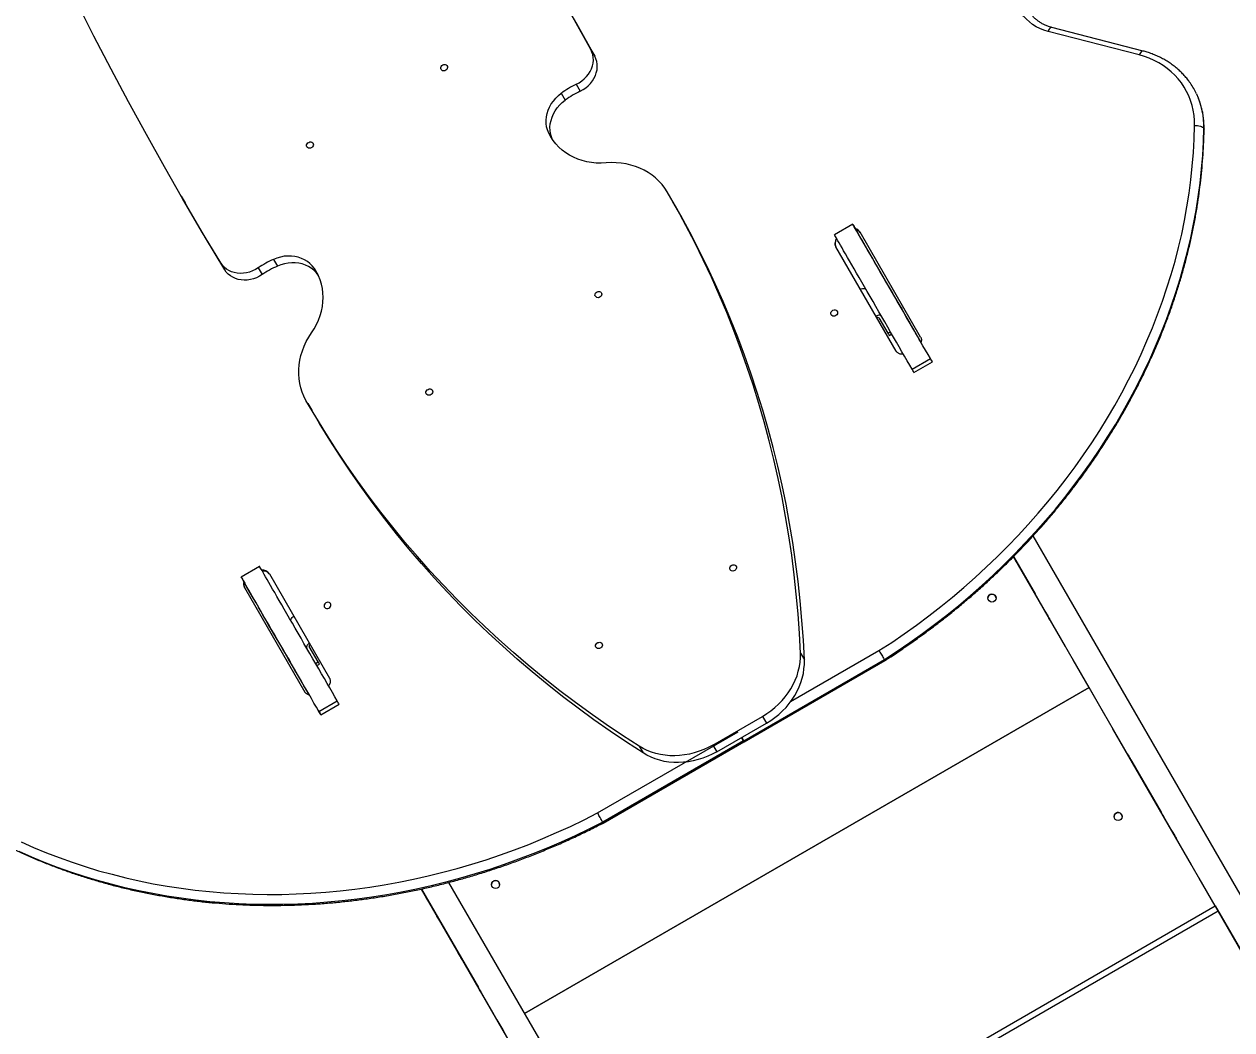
# Model space of a CAD drawing. Header units: millimetres. Extents: x -6089 to 4469, y -5168 to 4598.
# Drawn here: x 249 to 1446, y -965 to 32 of the extents above; entities that cross this region are included whole.
import ezdxf

# ---------------------------------------------------------------- set-up
doc = ezdxf.new("R2010")
doc.units = ezdxf.units.MM
doc.layers.add('DIKOM_РАЗМЕР_ЗОНА', color=7, linetype='Continuous')
doc.layers.add('DIKOM_РАЗМЕР_ОБЪЕКТА', color=7, linetype='Continuous')
doc.styles.add('style1', font='arial.ttf', dxfattribs={"width": 0.8})
doc.dimstyles.new('1-50', dxfattribs={"dimtxt": 300, "dimasz": 200, "dimexe": 100, "dimexo": 0, "dimgap": 100, "dimtad": 1, "dimdec": 0, "dimtxsty": 'style1', "dimcen": 0, "dimclrd": 7, "dimclre": 7, "dimadec": 1, "dimazin": 2, "dimtfac": 1, "dimtdec": 0, "dimtmove": 1, "dimatfit": 3, "dimfxl": 0, "dimlwd": 25, "dimlwe": 18, "dimarcsym": 0})

# ---------------------------------------------------------------- blocks, each defined once
blk = doc.blocks.new('*D16')
at = {"layer": 'Defpoints', "color": 0, "transparency": 16777216}
for p in [(252.2, 2454.2), (-3956.1, -2205.1), (1331.7, -2205.1)]:
    blk.add_point(p, dxfattribs=at)
at = {"layer": 'DIKOM_РАЗМЕР_ОБЪЕКТА', "color": 7, "lineweight": 18, "transparency": 16777216}
for p, q in [((252.2, 2454.2), (-4056.1, 2454.2)), ((1331.7, -2205.1), (-4056.1, -2205.1))]:
    blk.add_line(p, q, dxfattribs=at)
at = {"layer": 'DIKOM_РАЗМЕР_ОБЪЕКТА', "color": 7, "lineweight": 25, "transparency": 16777216}
blk.add_line((-3956.1, 2254.2), (-3956.1, -2005.1), dxfattribs=at)
at = {"layer": 'DIKOM_РАЗМЕР_ОБЪЕКТА', "color": 7, "transparency": 16777216}
for points in [[(-3989.4, 2254.2), (-3922.7, 2254.2), (-3956.1, 2454.2)], [(-3989.4, -2005.1), (-3922.7, -2005.1), (-3956.1, -2205.1)]]:
    blk.add_solid(points, dxfattribs=at)
at = {"layer": 'DIKOM_РАЗМЕР_ОБЪЕКТА', "color": 0, "transparency": 16777216, "insert": (-4209.2, 15.4), "char_height": 300, "attachment_point": 5, "rotation": 90, "style": 'style1'}
blk.add_mtext('4600', dxfattribs=at)
blk = doc.blocks.new('*D15')
at = {"layer": 'Defpoints', "color": 0, "transparency": 16777216}
for p in [(-2705.3, 275), (2537.3, -1127), (2537.3, -3223.6)]:
    blk.add_point(p, dxfattribs=at)
at = {"layer": 'DIKOM_РАЗМЕР_ОБЪЕКТА', "color": 7, "lineweight": 18, "transparency": 16777216}
for p, q in [((-2705.3, 275), (-2705.3, -3323.6)), ((2537.3, -1127), (2537.3, -3323.6))]:
    blk.add_line(p, q, dxfattribs=at)
at = {"layer": 'DIKOM_РАЗМЕР_ОБЪЕКТА', "color": 7, "lineweight": 25, "transparency": 16777216}
blk.add_line((-2505.3, -3223.6), (2337.3, -3223.6), dxfattribs=at)
at = {"layer": 'DIKOM_РАЗМЕР_ОБЪЕКТА', "color": 7, "transparency": 16777216}
for points in [[(-2505.3, -3190.3), (-2505.3, -3257), (-2705.3, -3223.6)], [(2337.3, -3190.3), (2337.3, -3257), (2537.3, -3223.6)]]:
    blk.add_solid(points, dxfattribs=at)
at = {"layer": 'DIKOM_РАЗМЕР_ОБЪЕКТА', "color": 0, "transparency": 16777216, "insert": (-84, -2970.3), "char_height": 300, "attachment_point": 5, "style": 'style1'}
blk.add_mtext('5300', dxfattribs=at)
blk = doc.blocks.new('*D14')
at = {"layer": 'Defpoints', "color": 0, "transparency": 16777216}
for p in [(-4705.3, 3.5), (4469.2, -1748.6), (4469.2, -5067.5)]:
    blk.add_point(p, dxfattribs=at)
at = {"layer": 'DIKOM_РАЗМЕР_ЗОНА', "color": 7, "lineweight": 18, "transparency": 16777216}
for p, q in [((-4705.3, 3.5), (-4705.3, -5167.5)), ((4469.2, -1748.6), (4469.2, -5167.5))]:
    blk.add_line(p, q, dxfattribs=at)
at = {"layer": 'DIKOM_РАЗМЕР_ЗОНА', "color": 7, "lineweight": 25, "transparency": 16777216}
blk.add_line((-4505.3, -5067.5), (4269.2, -5067.5), dxfattribs=at)
at = {"layer": 'DIKOM_РАЗМЕР_ЗОНА', "color": 7, "transparency": 16777216}
for points in [[(-4505.3, -5034.2), (-4505.3, -5100.8), (-4705.3, -5067.5)], [(4269.2, -5034.2), (4269.2, -5100.8), (4469.2, -5067.5)]]:
    blk.add_solid(points, dxfattribs=at)
at = {"layer": 'DIKOM_РАЗМЕР_ЗОНА', "color": 0, "transparency": 16777216, "insert": (-118.1, -4814.3), "char_height": 300, "attachment_point": 5, "style": 'style1'}
blk.add_mtext('9200', dxfattribs=at)
blk = doc.blocks.new('*D13')
at = {"layer": 'Defpoints', "color": 0, "transparency": 16777216}
for p in [(-5638.6, 4598.4), (277.6, 4598.4), (709.9, -4341.7)]:
    blk.add_point(p, dxfattribs=at)
at = {"layer": 'DIKOM_РАЗМЕР_ЗОНА', "color": 7, "lineweight": 18, "transparency": 16777216}
for p, q in [((277.6, 4598.4), (-5738.6, 4598.4)), ((709.9, -4341.7), (-5738.6, -4341.7))]:
    blk.add_line(p, q, dxfattribs=at)
at = {"layer": 'DIKOM_РАЗМЕР_ЗОНА', "color": 7, "lineweight": 25, "transparency": 16777216}
blk.add_line((-5638.6, -4141.7), (-5638.6, 4398.4), dxfattribs=at)
at = {"layer": 'DIKOM_РАЗМЕР_ЗОНА', "color": 7, "transparency": 16777216}
for points in [[(-5671.9, 4398.4), (-5605.2, 4398.4), (-5638.6, 4598.4)], [(-5671.9, -4141.7), (-5605.2, -4141.7), (-5638.6, -4341.7)]]:
    blk.add_solid(points, dxfattribs=at)
at = {"layer": 'DIKOM_РАЗМЕР_ЗОНА', "color": 0, "transparency": 16777216, "insert": (-5891.7, -90.1), "char_height": 300, "attachment_point": 5, "rotation": 90, "style": 'style1'}
blk.add_mtext('8900', dxfattribs=at)

msp = doc.modelspace()

# ---------------------------------------------------------------- linework, layer by layer
at = {"color": 7, "linetype": 'Continuous', "lineweight": 15}
for p, q in [((1354.4, 1.4), (1264.1, 24.7)), ((1358.2, 5.3), (1267.9, 28.6)), ((811, 6.8), (814.8, 0.1)), ((796.6, -27.7), (800.5, -34.4)), ((781.7, -36.6), (785.6, -43.3)), ((769.2, -76), (773.1, -82.7)), ((405.1, -138.6), (408.9, -145.4)), ((892.3, -144.1), (888.4, -137.4)), ((1070.5, -166.4), (1052.3, -176.9)), ((1072.6, -169.9), (1074.1, -172.5)), ((1137.8, -278.3), (1077.9, -174.5)), ((1113.5, -292.3), (1053.9, -189)), ((496.5, -201.3), (500.4, -208)), ((444.3, -204.9), (448.2, -211.6)), ((481.3, -209.7), (485.2, -216.4)), ((536.8, -210.1), (540.7, -216.9)), ((1096.5, -259.3), (1105.3, -274.6)), ((1106.6, -276.8), (1109.2, -275.3)), ((1138.2, -283.5), (1136.5, -280.6)), ((1113.5, -292.3), (1113.5, -292.3)), ((1129.3, -310.2), (1147.5, -299.7)), ((1131.2, -313.5), (1149.4, -303)), ((530.5, -344.2), (534.4, -350.9)), ((1481.3, -877.7), (1249.2, -475.6)), ((1457.9, -891.2), (1229.8, -496.1)), ((1281.3, -585.3), (1229.8, -496.1)), ((1229.8, -496.1), (1251.2, -533.1)), ((1262.4, -552.6), (1233.4, -502.3)), ((482.6, -505.8), (464.4, -516.3)), ((492.4, -513.2), (552, -616.5)), ((466.5, -519.9), (468, -522.5)), ((467.8, -526.8), (527.7, -630.5)), ((1266.8, -560.2), (1266.8, -560.1)), ((540.8, -600.5), (532, -585.2)), ((962.5, -678.6), (1101.9, -598.2)), ((1018.7, -591.8), (1022.6, -598.5)), ((1304.8, -626), (1288.8, -598.3)), ((539.5, -604.2), (542.1, -602.7)), ((963, -679.6), (1102.4, -599.1)), ((552, -616.5), (552, -616.5)), ((532.1, -633.4), (530.4, -630.5)), ((745.4, -949), (1304.8, -626)), ((745.4, -949), (1304.8, -626)), ((1304.8, -626), (745.4, -949)), ((1304.8, -626), (1304.8, -626)), ((1320.8, -653.7), (1304.8, -626)), ((541.4, -649.6), (559.6, -639.1)), ((543.3, -652.9), (561.5, -642.4)), ((931.9, -682.9), (981.1, -654.5)), ((981.1, -654.5), (984.9, -661.2)), ((817.7, -750.3), (957, -669.9)), ((935.8, -689.6), (984.9, -661.2)), ((1406.3, -801.8), (1328.3, -666.7)), ((962.1, -678.9), (822.7, -759.3)), ((823.3, -760.3), (962.7, -679.8)), ((858.8, -684.1), (862.7, -690.8)), ((931.9, -682.9), (935.8, -689.6)), ((1342.8, -691.8), (1342.8, -691.8)), ((1347.2, -699.4), (1376.2, -749.6)), ((1387.4, -769.1), (1358.4, -718.8)), ((1391.8, -776.7), (1391.8, -776.7)), ((643, -825.7), (699.5, -923.5)), ((643, -825.7), (698.5, -921.8)), ((847, -1179), (643, -825.7)), ((643, -825.7), (712.2, -945.6)), ((698.5, -921.8), (643, -825.7)), ((643, -825.7), (668.3, -869.6)), ((898.5, -1214.2), (670.4, -819.1)), ((1429.8, -842.5), (1413.8, -814.8)), ((679.6, -889.1), (650.6, -838.8)), ((870.4, -1165.5), (1429.8, -842.5)), ((870.4, -1165.5), (1429.8, -842.5)), ((870.4, -1165.5), (1429.8, -842.5)), ((1429.8, -842.5), (1429.8, -842.5)), ((1429.8, -842.5), (1435.6, -852.6)), ((1435.6, -852.6), (1454.8, -885.8)), ((684, -896.7), (684, -896.6)), ((699.5, -923.5), (699.5, -923.5)), ((702.5, -928.7), (702.5, -928.7))]:
    msp.add_line(p, q, dxfattribs=at)
at = {"color": 8, "linetype": 'Continuous', "lineweight": 15}
for p, q in [((1105.3, -274.6), (1107.9, -273.1)), ((1136.5, -280.6), (1136.5, -280.6)), ((1251.2, -533.1), (1251.2, -533.1)), ((1009, -639.9), (1096.5, -589.3)), ((538.2, -602), (540.8, -600.5)), ((530.4, -630.5), (530.4, -630.5)), ((1342.8, -691.8), (1342.8, -691.8)), ((1347.2, -699.4), (1347.2, -699.4)), ((1376.2, -749.6), (1376.2, -749.6)), ((1432.8, -847.7), (873.4, -1170.7)), ((668.3, -869.6), (668.4, -869.6))]:
    msp.add_line(p, q, dxfattribs=at)
at = {"color": 7, "linetype": 'Continuous', "lineweight": 15, "flags": 128}
for points in [[(811, 6.8), (793.1, 39), (774.9, 71), (756.3, 102.8), (737.5, 134.4), (718.3, 165.9), (698.8, 197.1), (678.9, 228.1), (658.8, 259), (638.3, 289.6), (617.5, 320)], [(444.3, -204.9), (425.3, -173.3), (406.7, -141.5), (388.5, -109.6), (370.5, -77.4), (352.9, -45.1), (335.6, -12.6), (318.6, 20.1), (302, 53), (285.7, 86), (269.7, 119.2)], [(814.8, 0.1), (797, 32.3), (778.7, 64.3), (776.8, 67.7)], [(1264.1, 24.7), (1260, 25.9), (1256, 27.5), (1252.3, 29.4), (1248.8, 31.6), (1245.6, 34.1), (1242.6, 36.9), (1239.9, 39.9), (1237.6, 43.1), (1235.5, 46.6), (1233.8, 50.2), (1232.5, 54), (1231.6, 58), (1231, 62), (1230.8, 66.1), (1230.9, 70.3)], [(796.6, -27.7), (799.4, -26.2), (802.1, -24.4), (804.5, -22.3), (806.7, -20.1), (808.6, -17.7), (810.3, -15.1), (811.6, -12.3), (812.5, -9.5), (813.2, -6.7), (813.5, -3.9), (813.4, -1), (812.9, 1.7), (812.1, 4.3), (811, 6.8)], [(800.5, -34.4), (803.3, -32.9), (805.9, -31.1), (808.4, -29.1), (810.6, -26.8), (812.5, -24.4), (814.1, -21.8), (815.5, -19.1), (816.4, -16.3), (817.1, -13.4), (817.3, -10.6), (817.2, -7.8), (816.8, -5), (816, -2.4), (814.8, 0.1)], [(1409.3, -68.7), (1409.2, -63.6), (1408.8, -58.5), (1408, -53.5), (1406.8, -48.6), (1405.4, -43.9), (1403.6, -39.2), (1401.4, -34.8), (1399, -30.4), (1396.2, -26.3), (1393.1, -22.4), (1389.8, -18.7), (1386.1, -15.3), (1382.2, -12), (1378.1, -9.1), (1373.7, -6.4), (1369.2, -4), (1364.4, -1.9), (1359.5, -0.1), (1354.4, 1.4)], [(662.5, -13), (662.2, -12.1), (662.3, -11), (662.7, -10), (663.4, -9.2), (664.3, -8.5), (665.4, -8.2), (666.5, -8.2), (667.5, -8.5), (668.3, -9.1), (668.8, -10), (668.9, -10.9), (668.7, -12), (668.2, -12.9), (667.3, -13.7), (666.3, -14.2), (665.2, -14.4), (664.1, -14.2), (663.2, -13.7), (662.5, -13)], [(769.2, -76), (768, -73), (767.2, -69.9), (766.7, -66.7), (766.7, -63.4), (767, -60.1), (767.6, -56.8), (768.7, -53.5), (770.1, -50.3), (771.8, -47.2), (773.9, -44.3), (776.2, -41.5), (778.8, -38.9), (781.7, -36.6)], [(773.1, -82.7), (771.9, -79.7), (771.1, -76.6), (770.6, -73.4), (770.5, -70.2), (770.8, -66.8), (771.5, -63.5), (772.6, -60.3), (774, -57), (775.7, -54), (777.7, -51), (780.1, -48.2), (782.7, -45.7), (785.6, -43.3)], [(1096.5, -589.3), (1109.1, -581.1), (1121.5, -572.6), (1133.8, -563.9), (1145.8, -554.9), (1157.7, -545.7), (1169.3, -536.2), (1180.7, -526.6), (1191.9, -516.7), (1202.9, -506.6), (1213.7, -496.3), (1224.2, -485.7), (1234.5, -475), (1244.5, -464.1), (1254.3, -453.1), (1263.9, -441.8), (1273.1, -430.4), (1282.1, -418.8), (1290.9, -407), (1299.3, -395.1), (1307.5, -383.1), (1315.4, -370.9), (1322.9, -358.5), (1330.2, -346.1), (1337.2, -333.5), (1343.9, -320.9), (1350.3, -308.1), (1356.4, -295.2), (1362.1, -282.2), (1367.6, -269.2), (1372.7, -256.1), (1377.5, -242.9), (1381.9, -229.6), (1386.1, -216.3), (1389.9, -203), (1393.3, -189.6), (1396.5, -176.2), (1399.3, -162.8), (1401.7, -149.3), (1403.8, -135.8), (1405.6, -122.4), (1407, -108.9), (1408.1, -95.5), (1408.9, -82.1), (1409.3, -68.7)], [(1101.9, -598.2), (1114.6, -589.8), (1127.2, -581.2), (1139.6, -572.4), (1151.7, -563.3), (1163.7, -554), (1175.5, -544.4), (1187.1, -534.6), (1198.4, -524.6), (1209.6, -514.4), (1220.5, -504), (1231.1, -493.3), (1241.5, -482.5), (1251.7, -471.5), (1261.6, -460.3), (1271.3, -448.9), (1280.6, -437.3), (1289.7, -425.6), (1298.6, -413.7), (1307.1, -401.6), (1315.4, -389.4), (1323.4, -377.1), (1331.1, -364.6), (1338.4, -352), (1345.5, -339.3), (1352.3, -326.5), (1358.7, -313.5), (1364.9, -300.5), (1370.7, -287.4), (1376.2, -274.2), (1381.4, -260.9), (1386.2, -247.6), (1390.8, -234.2), (1395, -220.7), (1398.8, -207.2), (1402.3, -193.6), (1405.5, -180.1), (1408.3, -166.5), (1410.8, -152.8), (1412.9, -139.2), (1414.7, -125.6), (1416.2, -112), (1417.3, -98.4), (1418.1, -84.8), (1418.5, -71.3)], [(1409.3, -68.7), (1410.7, -68.6), (1412.2, -68.7), (1413.6, -68.8), (1415, -69.1), (1416.2, -69.5), (1417.2, -70.1), (1417.9, -70.6), (1418.5, -71.3)], [(826.1, -105.7), (821.2, -105.9), (816.4, -105.8), (811.6, -105.3), (806.9, -104.5), (802.4, -103.4), (798, -101.9), (793.8, -100.1), (789.8, -98), (786.1, -95.7), (782.5, -93), (779.3, -90), (776.3, -86.9), (773.6, -83.4), (771.2, -79.8), (769.2, -76)], [(529.6, -89.8), (529.3, -88.8), (529.3, -87.8), (529.7, -86.8), (530.4, -85.9), (531.4, -85.3), (532.5, -84.9), (533.6, -84.9), (534.6, -85.2), (535.4, -85.9), (535.8, -86.7), (536, -87.7), (535.8, -88.7), (535.2, -89.7), (534.4, -90.5), (533.3, -91), (532.2, -91.1), (531.1, -91), (530.2, -90.5), (529.6, -89.8)], [(886.7, -134.4), (884.3, -130.6), (881.5, -127.1), (878.5, -123.7), (875.2, -120.6), (871.7, -117.8), (867.9, -115.2), (863.8, -112.9), (859.6, -110.9), (855.2, -109.2), (850.6, -107.8), (845.9, -106.7), (841, -105.9), (836.1, -105.5), (831.1, -105.4), (826.1, -105.7)], [(1018.7, -591.8), (1017.7, -572.2), (1016.3, -552.7), (1014.6, -533.3), (1012.5, -514), (1010, -494.7), (1007.2, -475.5), (1004, -456.4), (1000.5, -437.4), (996.6, -418.5), (992.3, -399.7), (987.7, -381.1), (982.7, -362.5), (977.4, -344.1), (971.8, -325.8), (965.7, -307.6), (959.4, -289.6), (952.6, -271.7), (945.6, -253.9), (938.2, -236.4), (930.4, -218.9), (922.3, -201.7), (913.9, -184.6), (905.2, -167.7), (896.1, -151), (886.7, -134.4)], [(448.2, -211.6), (429.2, -180), (410.6, -148.3), (408.9, -145.4)], [(1022.6, -598.5), (1021.6, -579), (1020.2, -559.5), (1018.5, -540), (1016.4, -520.7), (1013.9, -501.4), (1011.1, -482.2), (1007.9, -463.1), (1004.4, -444.1), (1000.5, -425.2), (996.2, -406.5), (991.6, -387.8), (986.6, -369.2), (981.3, -350.8), (975.6, -332.5), (969.6, -314.3), (963.2, -296.3), (956.5, -278.4), (949.5, -260.7), (942.1, -243.1), (934.3, -225.7), (926.2, -208.4), (917.8, -191.3), (909.1, -174.4), (900, -157.7), (892.3, -144.1)], [(1147.5, -299.7), (1145.2, -295.6), (1142.7, -291.4), (1140.1, -286.9), (1137.5, -282.4), (1134.8, -277.6), (1132, -272.8), (1129.2, -267.9), (1126.3, -262.9), (1123.4, -257.9), (1120.5, -252.8), (1117.5, -247.8), (1114.6, -242.7), (1111.7, -237.6), (1108.8, -232.6), (1105.9, -227.6), (1103.1, -222.8), (1100.3, -218), (1097.6, -213.3), (1095, -208.8), (1092.5, -204.4), (1090.1, -200.2), (1087.8, -196.2), (1085.5, -192.4), (1083.5, -188.8), (1081.5, -185.4), (1079.7, -182.3), (1078, -179.4), (1076.5, -176.8), (1075.2, -174.4), (1074, -172.4), (1073, -170.6), (1072.1, -169.2), (1071.5, -168), (1071, -167.1), (1070.7, -166.6), (1070.5, -166.4), (1070.6, -166.5), (1070.8, -166.9), (1071.2, -167.6), (1071.8, -168.6), (1072.6, -169.9)], [(1129.3, -310.2), (1127, -306.1), (1124.5, -301.9), (1121.9, -297.4), (1119.3, -292.9), (1116.6, -288.1), (1113.8, -283.3), (1111, -278.4), (1108.1, -273.4), (1105.2, -268.4), (1102.3, -263.3), (1099.3, -258.3), (1096.4, -253.2), (1093.5, -248.1), (1090.6, -243.1), (1087.7, -238.1), (1084.9, -233.3), (1082.1, -228.5), (1079.4, -223.8), (1076.8, -219.3), (1074.3, -214.9), (1071.9, -210.7), (1069.6, -206.7), (1067.4, -202.9), (1065.3, -199.3), (1063.3, -195.9), (1061.5, -192.8), (1059.9, -189.9), (1058.4, -187.3), (1057, -184.9), (1055.8, -182.9), (1054.8, -181.1), (1054, -179.7), (1053.3, -178.5), (1052.8, -177.6), (1052.5, -177.1), (1052.3, -176.9), (1052.3, -176.9)], [(1138.2, -283.6), (1137.7, -282.8), (1136.3, -280.2), (1134.7, -277.4), (1132.8, -274.3), (1130.9, -270.8), (1128.7, -267.1), (1126.4, -263.1), (1123.9, -258.8), (1121.2, -254.1), (1118.4, -249.2), (1115.4, -244), (1112.2, -238.5), (1108.8, -232.7), (1105.3, -226.6), (1101.7, -220.3), (1097.8, -213.6), (1093.8, -206.7), (1089.7, -199.5), (1085.4, -192.1), (1080.9, -184.3), (1076.3, -176.3), (1073.8, -172.1)], [(1073.9, -172.1), (1074.2, -172.8), (1074.6, -173.4), (1074.7, -173.7), (1074.7, -173.6), (1074.5, -173.2), (1074.1, -172.5)], [(536.8, -210.1), (534.9, -207.6), (532.6, -205.4), (530.1, -203.4), (527.3, -201.7), (524.2, -200.3), (521, -199.2), (517.7, -198.4), (514.2, -198.1), (510.6, -198), (507.1, -198.3), (503.5, -199), (499.9, -200), (496.5, -201.3)], [(481.3, -209.7), (478.6, -211.4), (475.7, -212.8), (472.8, -213.9), (469.7, -214.7), (466.6, -215.1), (463.6, -215.2), (460.5, -215), (457.6, -214.4), (454.9, -213.6), (452.3, -212.4), (449.9, -210.9), (447.7, -209.1), (445.9, -207.1), (444.3, -204.9)], [(485.2, -216.4), (482.5, -218.1), (479.6, -219.5), (476.6, -220.6), (473.6, -221.4), (470.5, -221.8), (467.4, -221.9), (464.4, -221.7), (461.5, -221.2), (458.7, -220.3), (456.1, -219.1), (453.8, -217.6), (451.6, -215.9), (449.7, -213.9), (448.2, -211.6)], [(540.7, -216.9), (538.8, -214.4), (536.5, -212.1), (533.9, -210.1), (531.1, -208.4), (528.1, -207), (524.9, -205.9), (521.6, -205.2), (518.1, -204.8), (514.5, -204.7), (510.9, -205), (507.4, -205.7), (503.8, -206.7), (500.4, -208)], [(534.1, -274.2), (536.7, -270.1), (539.1, -265.9), (541, -261.5), (542.7, -257.1), (544, -252.6), (544.9, -248.1), (545.4, -243.5), (545.6, -239), (545.5, -234.6), (544.9, -230.2), (544, -225.9), (542.7, -221.7), (541.1, -217.7), (539.1, -213.8), (536.8, -210.1)], [(815.5, -237.9), (815.1, -237), (815.2, -235.9), (815.6, -234.9), (816.3, -234.1), (817.3, -233.4), (818.3, -233.1), (819.5, -233.1), (820.5, -233.4), (821.2, -234), (821.7, -234.8), (821.9, -235.8), (821.7, -236.9), (821.1, -237.8), (820.2, -238.6), (819.2, -239.1), (818.1, -239.3), (817, -239.1), (816.1, -238.6), (815.5, -237.9)], [(1078.1, -230.9), (1079, -230.5), (1080.1, -230.2), (1081.1, -230.1), (1081.9, -230.1), (1082.7, -230.3), (1083.3, -230.7), (1083.7, -231.1)], [(1119.9, -251.8), (1119.8, -251.6), (1119.5, -251.2), (1119.1, -250.4), (1118.5, -249.5), (1118, -248.5), (1117.4, -247.5), (1116.9, -246.7), (1116.6, -246.1), (1116.4, -245.8), (1116.4, -245.8), (1116.6, -246.1), (1116.9, -246.7), (1117.4, -247.5), (1118, -248.5), (1118.5, -249.5), (1119.1, -250.4), (1119.5, -251.2), (1119.8, -251.6), (1119.9, -251.8)], [(1049.1, -256.3), (1048.8, -255.4), (1048.9, -254.3), (1049.3, -253.3), (1050, -252.5), (1050.9, -251.8), (1052, -251.5), (1053.1, -251.5), (1054.1, -251.8), (1054.9, -252.4), (1055.4, -253.3), (1055.5, -254.3), (1055.3, -255.3), (1054.8, -256.2), (1053.9, -257), (1052.9, -257.5), (1051.8, -257.7), (1050.7, -257.5), (1049.8, -257.1), (1049.1, -256.3)], [(1099.1, -257.8), (1098.7, -257.3), (1098.1, -257), (1097.3, -256.8), (1096.5, -256.8), (1095.5, -256.9), (1094.4, -257.2), (1093.5, -257.5)], [(528.7, -341.1), (526.7, -337.1), (524.9, -333), (523.5, -328.7), (522.5, -324.3), (521.8, -319.8), (521.5, -315.2), (521.5, -310.5), (521.8, -305.9), (522.6, -301.2), (523.7, -296.5), (525.1, -291.9), (526.9, -287.3), (529, -282.8), (531.4, -278.5), (534.1, -274.2)], [(1105.3, -274.6), (1105.9, -275.6), (1106.3, -276.3), (1106.5, -276.7), (1106.6, -276.8)], [(1137.7, -282.8), (1137.1, -281.6), (1136.5, -280.7), (1136.1, -279.9), (1135.8, -279.5), (1135.7, -279.3), (1135.8, -279.5), (1136.1, -279.9), (1136.5, -280.6)], [(1146.9, -298.7), (1147.7, -300), (1148.4, -301.2), (1148.9, -302.1), (1149.2, -302.7), (1149.4, -303), (1149.4, -302.9), (1149.2, -302.6), (1148.8, -301.9), (1148.2, -300.9), (1147.5, -299.7)], [(1131.2, -313.5), (1131.2, -313.4), (1131, -313.1), (1130.6, -312.4), (1130, -311.4), (1129.3, -310.2)], [(647.9, -334.7), (647.5, -333.7), (647.6, -332.7), (648, -331.7), (648.7, -330.8), (649.7, -330.2), (650.7, -329.8), (651.9, -329.8), (652.9, -330.1), (653.6, -330.8), (654.1, -331.6), (654.3, -332.6), (654.1, -333.6), (653.5, -334.6), (652.6, -335.3), (651.6, -335.9), (650.5, -336), (649.4, -335.9), (648.5, -335.4), (647.9, -334.7)], [(858.8, -684.1), (842.4, -673.5), (826.2, -662.5), (810.2, -651.3), (794.5, -639.8), (779, -628.1), (763.8, -616), (748.9, -603.7), (734.2, -591.1), (719.8, -578.3), (705.6, -565.2), (691.8, -551.9), (678.2, -538.3), (664.9, -524.5), (651.9, -510.4), (639.2, -496.1), (626.7, -481.6), (614.6, -466.8), (602.8, -451.9), (591.2, -436.7), (580, -421.2), (569.1, -405.6), (558.6, -389.8), (548.3, -373.7), (538.3, -357.5), (528.7, -341.1)], [(862.7, -690.8), (846.3, -680.2), (830.1, -669.2), (814.1, -658), (798.4, -646.5), (782.9, -634.8), (767.7, -622.7), (752.8, -610.4), (738.1, -597.9), (723.7, -585), (709.5, -572), (695.7, -558.6), (682.1, -545.1), (668.8, -531.2), (655.8, -517.2), (643, -502.9), (630.6, -488.3), (618.5, -473.6), (606.7, -458.6), (595.1, -443.4), (583.9, -428), (573, -412.3), (562.4, -396.5), (552.2, -380.5), (542.2, -364.2), (534.4, -350.9)], [(1233.4, -502.3), (1232.3, -500.3), (1231, -498.1), (1229.8, -496.1)], [(559.6, -639.1), (557.3, -635), (554.8, -630.8), (552.2, -626.3), (549.6, -621.8), (546.9, -617.1), (544.1, -612.3), (541.3, -607.3), (538.4, -602.4), (535.5, -597.3), (532.6, -592.3), (529.6, -587.2), (526.7, -582.1), (523.8, -577), (520.9, -572), (518, -567.1), (515.2, -562.2), (512.4, -557.4), (509.7, -552.7), (507.1, -548.2), (504.6, -543.8), (502.2, -539.6), (499.9, -535.6), (497.7, -531.8), (495.6, -528.2), (493.6, -524.8), (491.8, -521.7), (490.2, -518.8), (488.6, -516.2), (487.3, -513.9), (486.1, -511.8), (485.1, -510), (484.2, -508.6), (483.6, -507.4), (483.1, -506.6), (482.8, -506), (482.6, -505.8), (482.6, -505.8)], [(949, -509.1), (948.6, -508.2), (948.7, -507.2), (949.1, -506.2), (949.8, -505.3), (950.7, -504.6), (951.8, -504.3), (952.9, -504.3), (953.9, -504.6), (954.7, -505.2), (955.2, -506.1), (955.4, -507.1), (955.1, -508.1), (954.6, -509), (953.7, -509.8), (952.7, -510.3), (951.6, -510.5), (950.5, -510.3), (949.6, -509.9), (949, -509.1)], [(541.4, -649.6), (539.1, -645.5), (536.6, -641.3), (534.1, -636.8), (531.4, -632.3), (528.7, -627.6), (525.9, -622.8), (523.1, -617.8), (520.2, -612.9), (517.3, -607.8), (514.4, -602.8), (511.4, -597.7), (508.5, -592.6), (505.6, -587.5), (502.7, -582.5), (499.8, -577.6), (497, -572.7), (494.2, -567.9), (491.6, -563.2), (488.9, -558.7), (486.4, -554.3), (484, -550.1), (481.7, -546.1), (479.5, -542.3), (477.4, -538.7), (475.4, -535.3), (473.6, -532.2), (472, -529.3), (470.5, -526.7), (469.1, -524.4), (467.9, -522.3), (466.9, -520.5), (466.1, -519.1), (465.4, -517.9), (464.9, -517.1), (464.6, -516.5), (464.4, -516.3), (464.5, -516.4), (464.7, -516.8), (465.1, -517.5), (465.7, -518.5), (466.5, -519.9)], [(532.1, -633.6), (531.6, -632.7), (530.2, -630.2), (528.5, -627.3), (526.7, -624.2), (524.8, -620.8), (522.6, -617), (520.3, -613), (517.8, -608.7), (515.1, -604.1), (512.3, -599.1), (509.3, -593.9), (506.1, -588.4), (502.7, -582.6), (499.2, -576.6), (495.6, -570.2), (491.7, -563.6), (487.7, -556.7), (483.6, -549.5), (479.3, -542), (474.8, -534.3), (470.2, -526.3), (467.8, -522)], [(467.8, -522.1), (468.2, -522.7), (468.5, -523.3), (468.7, -523.6), (468.6, -523.5), (468.4, -523.2), (468, -522.5)], [(1251.2, -533.1), (1252.3, -535.1), (1253.6, -537.3), (1254.9, -539.6), (1256.2, -541.9), (1257.6, -544.2), (1258.9, -546.6), (1260.2, -548.8), (1261.5, -551), (1262.6, -552.9), (1263.7, -554.8), (1264.6, -556.3), (1265.4, -557.7), (1266, -558.8), (1266.4, -559.5), (1266.7, -560), (1266.8, -560.2)], [(553, -542.7), (552.4, -542), (551.5, -541.5), (550.4, -541.4), (549.3, -541.5), (548.3, -542), (547.4, -542.8), (546.8, -543.8), (546.6, -544.8), (546.8, -545.8), (547.3, -546.6), (548, -547.3), (549, -547.6), (550.2, -547.6), (551.2, -547.2), (552.2, -546.6), (552.9, -545.7), (553.3, -544.7), (553.4, -543.7), (553, -542.7)], [(514, -560.1), (513.8, -559.5), (513.8, -558.8), (514, -558.1), (514.4, -557.3), (515, -556.5), (515.7, -555.7), (516.5, -555.1)], [(1266.8, -560.1), (1266.7, -560), (1266.5, -559.6), (1266.1, -559), (1265.6, -558.1), (1265, -557), (1264.3, -555.7), (1263.4, -554.2), (1262.4, -552.6)], [(531.9, -581.7), (531.1, -582.4), (530.4, -583.2), (529.8, -584), (529.4, -584.7), (529.2, -585.5), (529.2, -586.1), (529.4, -586.7)], [(816, -585.9), (815.7, -584.9), (815.7, -583.9), (816.1, -582.9), (816.8, -582), (817.8, -581.4), (818.9, -581.1), (820, -581), (821, -581.4), (821.8, -582), (822.3, -582.8), (822.4, -583.8), (822.2, -584.9), (821.6, -585.8), (820.8, -586.6), (819.7, -587.1), (818.6, -587.3), (817.6, -587.1), (816.6, -586.6), (816, -585.9)], [(513.8, -601.7), (513.7, -601.6), (513.4, -601.1), (513, -600.3), (512.4, -599.4), (511.9, -598.4), (511.3, -597.5), (510.8, -596.6), (510.5, -596), (510.3, -595.7), (510.3, -595.7), (510.5, -596), (510.8, -596.6), (511.3, -597.5), (511.9, -598.4), (512.4, -599.4), (513, -600.3), (513.4, -601.1), (513.7, -601.6), (513.8, -601.7)], [(981.1, -654.5), (985.3, -651.8), (989.4, -648.9), (993.3, -645.8), (997, -642.4), (1000.5, -638.8), (1003.7, -635.1), (1006.6, -631.1), (1009.2, -627.1), (1011.6, -622.9), (1013.6, -618.6), (1015.3, -614.2), (1016.6, -609.7), (1017.7, -605.2), (1018.4, -600.8), (1018.7, -596.3), (1018.7, -591.8)], [(542.1, -602.7), (542, -602.6), (541.8, -602.2), (541.3, -601.5), (540.8, -600.5)], [(984.9, -661.2), (989.2, -658.5), (993.3, -655.6), (997.2, -652.5), (1000.9, -649.1), (1004.4, -645.6), (1007.6, -641.8), (1010.5, -637.9), (1013.1, -633.8), (1015.4, -629.6), (1017.5, -625.3), (1019.2, -620.9), (1020.5, -616.5), (1021.6, -612), (1022.2, -607.5), (1022.6, -603), (1022.6, -598.5)], [(531.7, -632.7), (531, -631.6), (530.4, -630.6), (530, -629.9), (529.8, -629.4), (529.7, -629.2), (529.7, -629.4), (530, -629.8), (530.4, -630.5)], [(561.5, -642.4), (561.5, -642.3), (561.3, -642), (560.9, -641.3), (560.3, -640.3), (559.6, -639.1)], [(540.8, -648.6), (541.6, -649.9), (542.3, -651.1), (542.8, -652), (543.1, -652.6), (543.3, -652.9), (543.3, -652.8), (543.1, -652.5), (542.7, -651.8), (542.1, -650.8), (541.4, -649.6)], [(960.2, -675.5), (960.5, -676), (961.1, -677.1), (961.7, -678.1), (962.1, -678.9)], [(962.5, -678.6), (962, -677.9), (961.5, -676.9), (960.9, -675.8), (960.5, -675.3)], [(962.1, -678.9), (962.4, -679.4), (962.6, -679.7), (962.7, -679.8)], [(963, -679.6), (963, -679.5), (962.8, -679.2), (962.5, -678.6)], [(931.9, -682.9), (927.4, -685.2), (922.9, -687.3), (918.2, -689.1), (913.4, -690.7), (908.6, -691.9), (903.8, -692.7), (898.9, -693.3), (894.1, -693.6), (889.3, -693.5), (884.5, -693.1), (879.9, -692.4), (875.3, -691.3), (871, -690), (866.7, -688.3), (862.7, -686.4), (858.8, -684.1)], [(935.8, -689.6), (931.3, -692), (926.8, -694.1), (922.1, -695.9), (917.3, -697.4), (912.5, -698.6), (907.7, -699.5), (902.8, -700), (898, -700.3), (893.2, -700.2), (888.4, -699.8), (883.8, -699.1), (879.2, -698), (874.8, -696.7), (870.6, -695), (866.5, -693.1), (862.7, -690.8)], [(1342.8, -691.8), (1342.9, -691.9), (1343.1, -692.3), (1343.5, -693), (1344, -693.8), (1344.6, -694.9), (1345.4, -696.2), (1346.2, -697.7), (1347.2, -699.4)], [(1358.4, -718.8), (1357.3, -716.8), (1356, -714.7), (1354.7, -712.4), (1353.4, -710.1), (1352, -707.7), (1350.7, -705.4), (1349.4, -703.1), (1348.1, -701), (1347, -699), (1345.9, -697.2), (1345, -695.6), (1344.2, -694.3), (1343.6, -693.2), (1343.2, -692.4), (1342.9, -691.9), (1342.8, -691.8)], [(246.5, -779), (258.8, -784.5), (271.4, -789.7), (284.1, -794.6), (297, -799.2), (310, -803.5), (323.2, -807.5), (336.5, -811.1), (350, -814.5), (363.5, -817.6), (377.2, -820.4), (391.1, -822.8), (405, -824.9), (419, -826.8), (433.1, -828.3), (447.3, -829.4), (461.5, -830.3), (475.9, -830.8), (490.2, -831.1), (504.7, -831), (519.1, -830.6), (533.6, -829.8), (548.2, -828.8), (562.7, -827.4), (577.2, -825.8), (591.8, -823.8), (606.3, -821.4), (620.8, -818.8), (635.3, -815.9), (649.8, -812.6), (664.2, -809.1), (678.6, -805.2), (692.9, -801.1), (707.1, -796.6), (721.3, -791.8), (735.4, -786.8), (749.4, -781.4), (763.3, -775.7), (777.1, -769.8), (790.7, -763.6), (804.3, -757.1), (817.7, -750.3)], [(1337.5, -753.7), (1337.4, -752.9), (1337, -751.8)], [(1376.2, -749.6), (1377.3, -751.7), (1378.6, -753.8), (1379.9, -756.1), (1381.2, -758.4), (1382.6, -760.8), (1383.9, -763.1), (1385.2, -765.3), (1386.5, -767.5), (1387.6, -769.5), (1388.7, -771.3), (1389.6, -772.9), (1390.4, -774.2), (1391, -775.3), (1391.4, -776.1), (1391.7, -776.5), (1391.8, -776.7)], [(822.7, -759.3), (809.1, -766.2), (795.4, -772.8), (781.6, -779.1), (767.6, -785.1), (753.5, -790.8), (739.4, -796.2), (725.1, -801.4), (710.8, -806.2), (696.3, -810.7), (681.9, -814.9), (667.3, -818.9), (652.7, -822.5), (638.1, -825.7), (623.4, -828.7), (608.7, -831.4), (594, -833.7), (579.3, -835.7), (564.6, -837.4), (549.9, -838.8), (535.2, -839.9), (520.5, -840.6), (505.9, -841), (491.3, -841.1), (476.7, -840.9), (462.2, -840.4), (447.8, -839.5), (433.4, -838.3), (419.2, -836.8), (405, -834.9), (390.9, -832.8), (376.9, -830.3), (363, -827.5), (349.3, -824.4), (335.7, -821), (322.2, -817.3), (308.8, -813.2), (295.6, -808.9), (282.6, -804.2), (269.7, -799.3), (257, -794), (244.5, -788.5)], [(1391.8, -776.7), (1391.7, -776.5), (1391.5, -776.1), (1391.1, -775.5), (1390.6, -774.6), (1390, -773.5), (1389.3, -772.2), (1388.4, -770.7), (1387.4, -769.1)], [(650.6, -838.8), (649.4, -836.8), (648.2, -834.6), (646.9, -832.4), (645.5, -830), (644.2, -827.7), (643, -825.7)], [(661.5, -857.7), (661.4, -857.6), (661.1, -857.1), (660.7, -856.4), (660.2, -855.5), (659.6, -854.5), (659, -853.5), (658.5, -852.5), (658, -851.7), (657.7, -851.1), (657.5, -850.8), (657.5, -850.8), (657.7, -851.1), (658, -851.7), (658.5, -852.5), (659, -853.5), (659.6, -854.5), (660.2, -855.5), (660.7, -856.4), (661.1, -857.1), (661.4, -857.6), (661.5, -857.7)], [(668.3, -869.6), (669.5, -871.6), (670.8, -873.8), (672.1, -876.1), (673.4, -878.4), (674.8, -880.7), (676.1, -883.1), (677.4, -885.3), (678.6, -887.5), (679.8, -889.4), (680.8, -891.3), (681.8, -892.8), (682.5, -894.2), (683.2, -895.3), (683.6, -896), (683.9, -896.5), (684, -896.7)], [(684, -896.6), (683.9, -896.5), (683.7, -896.1), (683.3, -895.5), (682.8, -894.6), (682.2, -893.5), (681.4, -892.2), (680.6, -890.7), (679.6, -889.1)], [(698.5, -921.8), (699.2, -923.1), (700, -924.4), (700.7, -925.6), (701.3, -926.7), (701.8, -927.6), (702.2, -928.2), (702.4, -928.6), (702.5, -928.7)], [(702.5, -928.7), (702.4, -928.6), (702.2, -928.2), (701.8, -927.6), (701.3, -926.7), (700.7, -925.6), (700, -924.4), (699.2, -923.1), (698.5, -921.8)], [(712.2, -945.6), (717.9, -955.4), (723.6, -965.4), (729.5, -975.5), (735.4, -985.8), (741.5, -996.3), (747.6, -1006.9), (753.8, -1017.6), (760, -1028.5), (766.4, -1039.4), (772.8, -1050.5), (779.2, -1061.7), (785.8, -1073), (792.3, -1084.4), (798.9, -1095.8), (805.6, -1107.3), (812.2, -1118.9), (819, -1130.5), (825.7, -1142.2), (832.4, -1153.9), (839.2, -1165.6), (846, -1177.3), (846.9, -1179)]]:
    msp.add_lwpolyline(points, dxfattribs=at)
at = {"color": 8, "linetype": 'Continuous', "lineweight": 15, "flags": 128}
for points in [[(1267.9, 28.6), (1267.8, 28.6), (1267.2, 28.6), (1266.6, 28.3), (1265.9, 27.7), (1265.3, 26.9), (1264.6, 25.9), (1264.1, 24.7)], [(1358.2, 5.3), (1358.1, 5.3), (1357.5, 5.3), (1356.9, 5), (1356.2, 4.4), (1355.6, 3.6), (1354.9, 2.6), (1354.4, 1.4)], [(1418.5, -71.3), (1418.7, -71.9), (1418.7, -72.2)]]:
    msp.add_lwpolyline(points, dxfattribs=at)
at = {"color": 7, "linetype": 'Continuous', "lineweight": 15}
for centre in [(1208.5, -537.2), (1333.5, -753.8), (716.6, -821.2)]:
    msp.add_circle(centre, 4, dxfattribs=at)
for centre, radius, start, end in [((835, -108.5), 89.5, 115.3773, 126.5201), ((838.9, -115.3), 89.5, 115.3773, 126.5201), ((1345, -68.5), 73.3, 25.1781, 34.8294), ((532.2, -283.4), 89.5, 113.4799, 124.6233), ((536, -290.1), 89.5, 113.4799, 124.6233), ((1095.1, -260.7), 1.93, 45.67, 115.6707), ((1208.5, -537.2), 4, 1.1812, 181.1812), ((533.8, -584.8), 1.93, 124.3292, 194.3308), ((1333.5, -753.8), 4, 30, 181.1812), ((716.6, -821.2), 4, 1.1812, 181.1812)]:
    msp.add_arc(centre, radius, start, end, dxfattribs=at)
at = {"color": 8, "linetype": 'Continuous', "lineweight": 15}
for centre, radius, start, end in [((1342.3, -69.6), 76.2, 358.7048, 25.0075), ((1071.1, -178.6), 7.89, 30.8087, 74.7705), ((1071.4, -179), 7.89, 30.8086, 74.7702), ((1061.4, -185.1), 8.47, 146.3258, 207.7353), ((485.2, -517.7), 8.47, 32.2636, 93.6761), ((474.7, -522.9), 7.89, 165.2295, 209.1914), ((475, -523.4), 7.89, 165.2297, 209.1913)]:
    msp.add_arc(centre, radius, start, end, dxfattribs=at)
at = {"color": 7, "linetype": 'Continuous', "lineweight": 15}
for points, knots in [([(1267.9, 28.6), (1267.3, 28.7), (1265.6, 29.2), (1262.9, 30.1), (1259.8, 31.5), (1256.9, 33.2), (1254.1, 35), (1251.5, 37.1), (1249.2, 39.4), (1247.1, 41.9), (1245.7, 43.9), (1245.1, 45), (1244.9, 45.3)], [0, 0, 0, 0, 0.055828, 0.168782, 0.281966, 0.395578, 0.509675, 0.6243, 0.739466, 0.855141, 0.971242, 1, 1, 1, 1]), ([(1405.1, -26.5), (1404.4, -25.6), (1402.8, -23.3), (1399.9, -19.9), (1396.6, -16.3), (1393, -12.9), (1389.2, -9.7), (1385.2, -6.8), (1381, -4.1), (1376.5, -1.7), (1372, 0.5), (1367.2, 2.5), (1362.6, 4.1), (1359.6, 4.9), (1358.2, 5.3)], [0, 0, 0, 0, 0.062621, 0.148872, 0.235151, 0.321476, 0.407865, 0.494325, 0.580872, 0.66751, 0.754245, 0.841074, 0.927997, 1, 1, 1, 1]), ([(1418.7, -72.2), (1418.7, -71.3), (1418.7, -68.7), (1418.5, -64.4), (1418, -59.4), (1417.1, -54.6), (1416, -49.8), (1414.5, -45.1), (1413, -41), (1411.9, -38.5), (1411.4, -37.5)], [0, 0, 0, 0, 0.076242, 0.215041, 0.353733, 0.492259, 0.630637, 0.768875, 0.906993, 1, 1, 1, 1]), ([(1102.4, -599.1), (1103.4, -598.5), (1108.3, -595.3), (1117.2, -589.4), (1129, -581.3), (1140.5, -573), (1151.9, -564.5), (1163.2, -555.8), (1174.2, -546.9), (1185.1, -537.8), (1195.8, -528.5), (1206.2, -519), (1216.5, -509.3), (1226.6, -499.4), (1236.5, -489.3), (1246.1, -479.1), (1255.5, -468.7), (1264.7, -458.2), (1273.7, -447.5), (1282.4, -436.6), (1290.9, -425.6), (1299.2, -414.4), (1307.2, -403.2), (1314.9, -391.8), (1322.4, -380.2), (1329.7, -368.6), (1336.7, -356.8), (1343.4, -344.9), (1349.8, -332.9), (1356, -320.9), (1361.9, -308.7), (1367.5, -296.5), (1372.9, -284.1), (1377.9, -271.7), (1382.7, -259.3), (1387.2, -246.8), (1391.4, -234.2), (1395.3, -221.6), (1398.9, -208.9), (1402.2, -196.2), (1405.3, -183.5), (1408, -170.8), (1410.4, -158), (1412.5, -145.3), (1414.3, -132.5), (1415.8, -119.7), (1417, -107), (1417.9, -94.2), (1418.5, -82.6), (1418.7, -75.3), (1418.7, -72.2)], [0, 0, 0, 0, 0.005204, 0.026497, 0.04779, 0.069084, 0.090377, 0.111671, 0.132964, 0.154257, 0.175551, 0.196844, 0.218137, 0.23943, 0.260723, 0.282016, 0.303308, 0.324601, 0.345893, 0.367185, 0.388477, 0.409768, 0.431059, 0.45235, 0.47364, 0.49493, 0.51622, 0.537509, 0.558797, 0.580085, 0.601372, 0.622658, 0.643944, 0.665228, 0.686512, 0.707795, 0.729077, 0.750358, 0.771638, 0.792917, 0.814194, 0.83547, 0.856745, 0.878018, 0.89929, 0.920561, 0.94183, 0.963097, 0.984363, 1, 1, 1, 1]), ([(1073.8, -172), (1073.9, -172.1), (1074.5, -172.2), (1075.4, -172.5), (1076.5, -173.2), (1077.5, -174), (1077.9, -174.6), (1078.2, -175)], [0, 0, 0, 0, 0.049017, 0.268516, 0.494911, 0.732499, 1, 1, 1, 1]), ([(1053.9, -189), (1053.8, -188.9), (1053.6, -188.3), (1053.2, -187.4), (1053.1, -186.1), (1053.2, -184.8), (1053.6, -183.4), (1054.1, -182.2), (1054.6, -181.4), (1054.8, -181.1)], [0, 0, 0, 0, 0.067757, 0.262054, 0.425196, 0.579629, 0.743353, 0.900967, 1, 1, 1, 1]), ([(1137.8, -278.3), (1137.9, -278.4), (1138.1, -278.9), (1138.4, -279.9), (1138.6, -281.1), (1138.5, -282.3), (1138.3, -283.1), (1138.2, -283.5)], [0, 0, 0, 0, 0.096708, 0.373949, 0.606714, 0.827077, 1, 1, 1, 1]), ([(1120.8, -295.4), (1120.7, -295.4), (1120.1, -295.5), (1118.9, -295.4), (1117.5, -295.2), (1116.3, -294.7), (1115.2, -294.1), (1114.2, -293.3), (1113.8, -292.6), (1113.5, -292.3)], [0, 0, 0, 0, 0.028465, 0.178894, 0.330658, 0.485148, 0.644506, 0.811725, 1, 1, 1, 1]), ([(485.1, -510.1), (485.2, -510), (485.8, -510), (486.9, -510), (488.4, -510.3), (489.6, -510.8), (490.7, -511.4), (491.7, -512.2), (492.1, -512.9), (492.4, -513.2)], [0, 0, 0, 0, 0.028192, 0.17867, 0.330482, 0.485005, 0.644396, 0.811647, 1, 1, 1, 1]), ([(468.1, -527.2), (468, -527.1), (467.8, -526.6), (467.4, -525.6), (467.3, -524.4), (467.4, -523.2), (467.6, -522.3), (467.7, -522)], [0, 0, 0, 0, 0.096364, 0.372619, 0.604581, 0.824158, 1, 1, 1, 1]), ([(1096.5, -589.3), (1096.6, -589.4), (1096.8, -589.8), (1097.5, -590.9), (1098.6, -592.8), (1099.9, -594.9), (1101.1, -596.8), (1101.6, -597.7), (1101.9, -598.2)], [0, 0, 0, 0, 0.006365, 0.141506, 0.356204, 0.570825, 0.785421, 1, 1, 1, 1]), ([(1101.9, -598.2), (1102.1, -598.5), (1102.4, -599.1), (1102.3, -599), (1102.3, -599)], [0, 0, 0, 0, 0.619524, 1, 1, 1, 1]), ([(552, -616.5), (552.1, -616.6), (552.3, -617.1), (552.6, -618.1), (552.8, -619.3), (552.7, -620.7), (552.3, -622), (551.8, -623.3), (551.3, -624.1), (551.1, -624.3)], [0, 0, 0, 0, 0.067757, 0.262069, 0.42521, 0.579642, 0.743376, 0.900999, 1, 1, 1, 1]), ([(532.1, -633.4), (532, -633.4), (531.4, -633.3), (530.5, -632.9), (529.4, -632.3), (528.4, -631.5), (528, -630.8), (527.7, -630.5)], [0, 0, 0, 0, 0.045636, 0.265901, 0.493104, 0.731512, 1, 1, 1, 1]), ([(822.7, -759.3), (822.5, -758.9), (822, -758), (820.9, -756), (819.6, -753.8), (818.6, -751.9), (818, -750.7), (817.8, -750.3), (817.7, -750.3)], [0, 0, 0, 0, 0.214578, 0.429176, 0.643797, 0.858495, 0.993636, 1, 1, 1, 1]), ([(208.8, -770.8), (210.8, -771.8), (216.4, -774.9), (225.9, -779.9), (237.4, -785.5), (249, -790.9), (260.8, -796.1), (272.7, -800.9), (284.8, -805.5), (297, -809.9), (309.4, -813.9), (321.9, -817.7), (334.5, -821.3), (347.2, -824.5), (360.1, -827.5), (373, -830.2), (386.1, -832.6), (399.2, -834.8), (412.5, -836.7), (425.8, -838.3), (439.2, -839.6), (452.7, -840.6), (466.2, -841.3), (479.8, -841.8), (493.4, -842), (507.1, -841.9), (520.8, -841.5), (534.5, -840.8), (548.3, -839.9), (562.1, -838.6), (575.8, -837.1), (589.6, -835.3), (603.4, -833.3), (617.2, -830.9), (630.9, -828.3), (644.6, -825.4), (658.3, -822.2), (672, -818.7), (685.5, -815), (699.1, -811), (712.6, -806.7), (726, -802.2), (739.3, -797.4), (752.6, -792.4), (765.8, -787), (778.9, -781.5), (791.9, -775.7), (804.7, -769.6), (815.2, -764.4), (821.4, -761.2), (823.3, -760.2)], [0, 0, 0, 0, 0.011262, 0.032523, 0.053786, 0.07505, 0.096315, 0.117582, 0.138851, 0.160121, 0.181393, 0.202666, 0.22394, 0.245215, 0.266492, 0.28777, 0.309049, 0.33033, 0.351611, 0.372893, 0.394176, 0.41546, 0.436744, 0.45803, 0.479316, 0.500603, 0.52189, 0.543178, 0.564467, 0.585756, 0.607046, 0.628335, 0.649626, 0.670916, 0.692207, 0.713498, 0.73479, 0.756082, 0.777374, 0.798666, 0.819958, 0.841251, 0.862543, 0.883836, 0.905129, 0.926422, 0.947715, 0.969008, 0.990301, 1, 1, 1, 1]), ([(823.2, -760.2), (823.2, -760.2), (823.2, -760.2), (822.9, -759.7), (822.7, -759.3)], [0, 0, 0, 0, 0.381167, 1, 1, 1, 1])]:
    msp.add_open_spline(points, degree=3, knots=knots, dxfattribs=at)

# ---------------------------------------------------------------- dimensions: what is measured, and where the dimension line sits
at = {"layer": 'DIKOM_РАЗМЕР_ЗОНА'}
dim = msp.add_linear_dim(base=(-5638.6, 4598.4), p1=(709.9, -4341.7), p2=(277.6, 4598.4), angle=270, text='8900', dimstyle='1-50', override={"dimscale": 1, "dimtix": 0, "dimtofl": 1, "dimtmove": 1, "dimatfit": 3}, dxfattribs=at)
dim.commit()
dim.dimension.update_dxf_attribs({"geometry": '*D13', "text_midpoint": (-5638.6, -90.1), "dimtype": 160})
dim = msp.add_linear_dim(base=(4469.2, -5067.5), p1=(-4705.3, 3.5), p2=(4469.2, -1748.6), text='9200', dimstyle='1-50', dxfattribs=at)
dim.commit()
dim.dimension.update_dxf_attribs({"geometry": '*D14', "text_midpoint": (-118.1, -5067.5), "dimtype": 160})
at = {"layer": 'DIKOM_РАЗМЕР_ОБЪЕКТА'}
dim = msp.add_linear_dim(base=(-3956.1, -2205.1), p1=(252.2, 2454.2), p2=(1331.7, -2205.1), angle=270, text='4600', dimstyle='1-50', override={"dimscale": 1, "dimtix": 0, "dimtofl": 1, "dimtmove": 1, "dimatfit": 3}, dxfattribs=at)
dim.commit()
dim.dimension.update_dxf_attribs({"geometry": '*D16', "text_midpoint": (-3956.1, 15.4), "dimtype": 160})
dim = msp.add_linear_dim(base=(2537.3, -3223.6), p1=(-2705.3, 275), p2=(2537.3, -1127), text='5300', dimstyle='1-50', dxfattribs=at)
dim.commit()
dim.dimension.update_dxf_attribs({"geometry": '*D15', "text_midpoint": (-84, -3223.6), "dimtype": 160})

doc.saveas('drawing.dxf')
